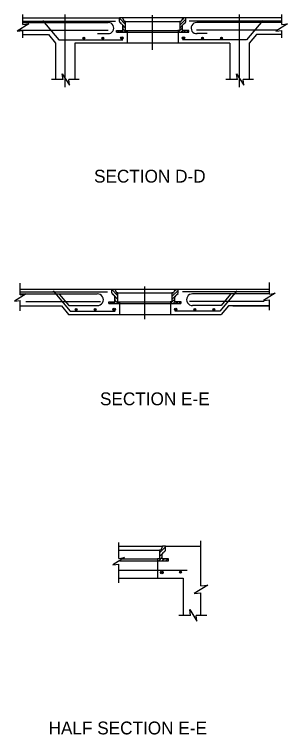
# Model space of a CAD drawing. Extents: x -851.3 to -792.3, y 474.7 to 534.3.
# Drawn here: x -822.78 to -812.02, y 474.72 to 503.11 of the extents above; entities that cross this region are included whole.
import ezdxf

# ---------------------------------------------------------------- set-up
doc = ezdxf.new("R2010")
doc.units = 0
for name, color, linetype in [('56 Stage 3 Anno', 7, 'Continuous'), ('str_Center-Line-A', 7, 'Continuous'), ('str_Concrete-A', 7, 'Continuous'), ('str_Reinforcement-A', 7, 'Continuous'), ('str_Utilities-A', 7, 'Continuous')]:
    doc.layers.add(name, color=color, linetype=linetype)

msp = doc.modelspace()

# ---------------------------------------------------------------- linework, layer by layer
at = {"layer": 'str_Center-Line-A'}
for p, q in [((-820.773, 500.246), (-820.773, 503.11)), ((-817.332, 501.716), (-817.332, 503.077)), ((-813.908, 500.246), (-813.908, 503.11)), ((-817.636, 491.102), (-817.636, 492.384))]:
    msp.add_line(p, q, dxfattribs=at)
at = {"layer": 'str_Concrete-A'}
for p, q in [((-822.439, 502.707), (-822.439, 503.11)), ((-812.248, 502.707), (-812.248, 503.11)), ((-822.439, 502.979), (-818.64, 502.979)), ((-821.846, 502.79), (-821.812, 502.79)), ((-812.248, 502.979), (-816.024, 502.979)), ((-822.439, 502.183), (-822.439, 502.479)), ((-822.439, 502.322), (-821.438, 502.322)), ((-821.438, 502.322), (-821.152, 501.979)), ((-818.336, 502.408), (-818.336, 501.979)), ((-816.327, 502.408), (-816.327, 501.979)), ((-813.243, 502.322), (-813.529, 501.979)), ((-812.238, 502.322), (-813.243, 502.322)), ((-812.248, 502.183), (-812.248, 502.479)), ((-821.152, 501.979), (-821.152, 500.544)), ((-814.287, 501.979), (-820.394, 501.979)), ((-820.394, 501.979), (-820.394, 500.544)), ((-814.287, 501.979), (-814.287, 500.544)), ((-813.529, 501.979), (-813.529, 500.544)), ((-820.861, 500.543), (-821.312, 500.543)), ((-820.221, 500.543), (-820.633, 500.543)), ((-813.996, 500.543), (-814.447, 500.543)), ((-813.356, 500.543), (-813.768, 500.543)), ((-822.547, 492.06), (-822.547, 492.511)), ((-822.547, 492.282), (-818.944, 492.282)), ((-818.99, 492.282), (-818.945, 492.282)), ((-816.328, 492.282), (-812.736, 492.282)), ((-812.736, 492.088), (-812.736, 492.539)), ((-822.547, 491.419), (-822.547, 491.831)), ((-818.641, 491.712), (-818.641, 491.282)), ((-816.631, 491.712), (-816.631, 491.282)), ((-812.736, 491.448), (-812.736, 491.86)), ((-822.547, 491.625), (-820.926, 491.625)), ((-820.926, 491.625), (-820.641, 491.282)), ((-814.346, 491.625), (-814.631, 491.282)), ((-812.736, 491.625), (-814.346, 491.625)), ((-814.172, 491.625), (-812.742, 491.625)), ((-820.641, 491.282), (-814.631, 491.282)), ((-815.431, 480.624), (-815.431, 482.352)), ((-818.67, 481.668), (-818.67, 482.297)), ((-816.822, 482.147), (-815.431, 482.147)), ((-817.137, 481.576), (-817.137, 480.883)), ((-818.67, 480.704), (-818.67, 481.44)), ((-815.431, 480.578), (-815.431, 481.104)), ((-818.673, 480.883), (-816.137, 480.883)), ((-816.137, 480.883), (-816.137, 479.419)), ((-815.431, 479.83), (-815.431, 480.311)), ((-815.431, 479.419), (-815.431, 480.219)), ((-815.846, 479.418), (-816.297, 479.418)), ((-815.205, 479.418), (-815.617, 479.418))]:
    msp.add_line(p, q, dxfattribs=at)
for points in [[(-822.439, 502.707), (-822.211, 502.736), (-822.668, 502.45), (-822.439, 502.479)], [(-812.248, 502.707), (-812.019, 502.736), (-812.476, 502.45), (-812.248, 502.479)], [(-820.861, 500.543), (-820.89, 500.771), (-820.604, 500.314), (-820.633, 500.543)], [(-813.996, 500.543), (-814.025, 500.771), (-813.739, 500.314), (-813.768, 500.543)], [(-822.547, 492.06), (-822.319, 492.089), (-822.776, 491.803), (-822.547, 491.831)], [(-812.736, 492.088), (-812.507, 492.117), (-812.964, 491.831), (-812.736, 491.86)], [(-818.67, 481.668), (-818.441, 481.697), (-818.899, 481.411), (-818.67, 481.44)], [(-815.431, 480.578), (-815.164, 480.611), (-815.697, 480.278), (-815.431, 480.311)], [(-815.846, 479.418), (-815.874, 479.646), (-815.589, 479.189), (-815.617, 479.418)]]:
    msp.add_lwpolyline(points, dxfattribs=at)
at = {"layer": 'str_Reinforcement-A'}
for p, q in [((-822.439, 502.79), (-819.082, 502.79)), ((-822.433, 502.845), (-818.791, 502.845)), ((-821.667, 502.87), (-821.029, 502.104)), ((-812.248, 502.845), (-815.89, 502.845)), ((-812.248, 502.79), (-815.599, 502.79)), ((-812.996, 502.87), (-813.635, 502.104)), ((-822.588, 502.488), (-819.079, 502.488)), ((-819.502, 502.352), (-819.082, 502.352)), ((-812.415, 502.488), (-815.602, 502.488)), ((-815.18, 502.352), (-815.599, 502.352)), ((-821.029, 502.104), (-818.503, 502.104)), ((-813.635, 502.104), (-816.16, 502.104)), ((-822.547, 492.168), (-819.112, 492.168)), ((-822.547, 492.093), (-819.514, 492.093)), ((-821.256, 492.216), (-820.582, 491.407)), ((-821.009, 492.084), (-820.633, 491.633)), ((-812.745, 492.168), (-816.16, 492.168)), ((-812.736, 492.093), (-815.758, 492.093)), ((-814.016, 492.216), (-814.69, 491.407)), ((-814.263, 492.084), (-814.639, 491.633)), ((-822.327, 491.792), (-819.392, 491.792)), ((-812.945, 491.792), (-815.88, 491.792)), ((-820.633, 491.633), (-819.514, 491.633)), ((-814.639, 491.633), (-815.758, 491.633)), ((-820.582, 491.407), (-818.807, 491.407)), ((-814.69, 491.407), (-816.465, 491.407)), ((-815.97, 481.186), (-818.67, 481.186))]:
    msp.add_line(p, q, dxfattribs=at)
for centre, radius in [((-820.043, 502.171), 0.0395), ((-819.293, 502.171), 0.0395), ((-818.543, 502.179), 0.0494), ((-818.543, 502.179), 0.0434), ((-818.543, 502.179), 0.0375), ((-818.543, 502.179), 0.0316), ((-816.12, 502.179), 0.0494), ((-816.12, 502.179), 0.0434), ((-816.12, 502.179), 0.0375), ((-816.12, 502.179), 0.0316), ((-815.37, 502.171), 0.0395), ((-814.62, 502.171), 0.0395), ((-820.043, 502.171), 0.0348), ((-820.043, 502.171), 0.03), ((-820.043, 502.171), 0.0253), ((-820.043, 502.171), 0.0205), ((-820.043, 502.171), 0.0158), ((-820.043, 502.171), 0.0111), ((-820.043, 502.171), 0.00474), ((-819.293, 502.171), 0.0348), ((-819.293, 502.171), 0.03), ((-819.293, 502.171), 0.0253), ((-819.293, 502.171), 0.0205), ((-819.293, 502.171), 0.0158), ((-819.293, 502.171), 0.0111), ((-819.293, 502.171), 0.00474), ((-818.543, 502.179), 0.0257), ((-818.543, 502.179), 0.0197), ((-818.543, 502.179), 0.0138), ((-818.543, 502.179), 0.00592), ((-816.12, 502.179), 0.0257), ((-816.12, 502.179), 0.0197), ((-816.12, 502.179), 0.0138), ((-816.12, 502.179), 0.00592), ((-815.37, 502.171), 0.0348), ((-815.37, 502.171), 0.03), ((-815.37, 502.171), 0.0253), ((-815.37, 502.171), 0.0205), ((-815.37, 502.171), 0.0158), ((-815.37, 502.171), 0.0111), ((-815.37, 502.171), 0.00474), ((-814.62, 502.171), 0.0348), ((-814.62, 502.171), 0.03), ((-814.62, 502.171), 0.0253), ((-814.62, 502.171), 0.0205), ((-814.62, 502.171), 0.0158), ((-814.62, 502.171), 0.0111), ((-814.62, 502.171), 0.00474), ((-820.348, 491.474), 0.0395), ((-820.348, 491.474), 0.0348), ((-820.348, 491.474), 0.03), ((-820.348, 491.474), 0.0253), ((-820.348, 491.474), 0.0205), ((-820.348, 491.474), 0.0158), ((-820.348, 491.474), 0.0111), ((-820.348, 491.474), 0.00474), ((-819.598, 491.474), 0.0395), ((-819.598, 491.474), 0.0348), ((-819.598, 491.474), 0.03), ((-819.598, 491.474), 0.0253), ((-819.598, 491.474), 0.0205), ((-819.598, 491.474), 0.0158), ((-819.598, 491.474), 0.0111), ((-819.598, 491.474), 0.00474), ((-818.848, 491.483), 0.0494), ((-818.848, 491.483), 0.0434), ((-818.848, 491.483), 0.0375), ((-818.848, 491.483), 0.0316), ((-818.848, 491.483), 0.0257), ((-818.848, 491.483), 0.0197), ((-818.848, 491.483), 0.0138), ((-818.848, 491.483), 0.00592), ((-816.425, 491.483), 0.0494), ((-816.425, 491.483), 0.0434), ((-816.425, 491.483), 0.0375), ((-816.425, 491.483), 0.0316), ((-816.425, 491.483), 0.0257), ((-816.425, 491.483), 0.0197), ((-816.425, 491.483), 0.0138), ((-816.425, 491.483), 0.00592), ((-815.674, 491.474), 0.0395), ((-815.674, 491.474), 0.0348), ((-815.674, 491.474), 0.03), ((-815.674, 491.474), 0.0253), ((-815.674, 491.474), 0.0205), ((-815.674, 491.474), 0.0158), ((-815.674, 491.474), 0.0111), ((-815.674, 491.474), 0.00474), ((-814.924, 491.474), 0.0395), ((-814.924, 491.474), 0.0348), ((-814.924, 491.474), 0.03), ((-814.924, 491.474), 0.0253), ((-814.924, 491.474), 0.0205), ((-814.924, 491.474), 0.0158), ((-814.924, 491.474), 0.0111), ((-814.924, 491.474), 0.00474), ((-816.971, 481.111), 0.0494), ((-816.971, 481.111), 0.0434), ((-816.971, 481.111), 0.0375), ((-816.971, 481.111), 0.0316), ((-816.971, 481.111), 0.0257), ((-816.971, 481.111), 0.0197), ((-816.971, 481.111), 0.0138), ((-816.971, 481.111), 0.00592), ((-816.233, 481.126), 0.0395), ((-816.233, 481.126), 0.0348), ((-816.233, 481.126), 0.03), ((-816.233, 481.126), 0.0253), ((-816.233, 481.126), 0.0205), ((-816.233, 481.126), 0.0158), ((-816.233, 481.126), 0.0111), ((-816.233, 481.126), 0.00474)]:
    msp.add_circle(centre, radius, dxfattribs=at)
for centre, radius, start, end in [((-819.082, 502.571), 0.219, 266.3481, 90), ((-815.599, 502.571), 0.219, 90, 273.6519), ((-819.503, 491.863), 0.23, 267.3748, 92.6164), ((-815.769, 491.863), 0.23, 87.3836, 272.6252)]:
    msp.add_arc(centre, radius, start, end, dxfattribs=at)
at = {"layer": 'str_Utilities-A'}
for p, q in [((-818.64, 502.825), (-818.64, 502.979)), ((-816.024, 502.979), (-818.64, 502.979)), ((-818.397, 502.716), (-818.64, 502.959)), ((-818.57, 502.747), (-818.634, 502.81)), ((-818.522, 502.979), (-818.45, 502.825)), ((-818.45, 502.825), (-816.208, 502.825)), ((-818.397, 502.825), (-818.45, 502.825)), ((-818.45, 502.825), (-818.397, 502.825)), ((-818.397, 502.823), (-818.399, 502.825)), ((-818.397, 502.823), (-818.399, 502.825)), ((-818.397, 502.476), (-818.397, 502.825)), ((-818.397, 502.476), (-818.397, 502.825)), ((-816.267, 502.68), (-816.024, 502.923)), ((-816.208, 502.825), (-816.267, 502.825)), ((-816.267, 502.825), (-816.267, 502.476)), ((-816.267, 502.823), (-816.265, 502.825)), ((-816.141, 502.979), (-816.208, 502.825)), ((-816.177, 502.896), (-816.109, 502.965)), ((-816.093, 502.747), (-816.029, 502.81)), ((-816.024, 502.825), (-816.024, 502.979)), ((-818.397, 502.573), (-818.517, 502.694)), ((-818.512, 502.68), (-818.512, 502.476)), ((-818.512, 502.476), (-818.512, 502.68)), ((-818.375, 502.408), (-818.512, 502.546)), ((-816.324, 502.408), (-816.151, 502.581)), ((-816.267, 502.573), (-816.146, 502.694)), ((-816.151, 502.476), (-816.151, 502.68)), ((-818.752, 502.408), (-818.752, 502.476)), ((-818.752, 502.476), (-818.512, 502.476)), ((-818.752, 502.408), (-818.336, 502.408)), ((-818.752, 502.408), (-818.338, 502.408)), ((-818.661, 502.408), (-818.728, 502.476)), ((-818.329, 502.408), (-818.643, 502.408)), ((-818.329, 502.408), (-818.643, 502.408)), ((-818.518, 502.408), (-818.585, 502.476)), ((-818.397, 502.476), (-818.336, 502.476)), ((-818.397, 502.476), (-816.267, 502.476)), ((-818.338, 502.408), (-818.336, 502.408)), ((-818.336, 502.476), (-818.336, 502.408)), ((-818.335, 502.408), (-816.021, 502.408)), ((-818.327, 502.408), (-818.329, 502.408)), ((-818.327, 502.408), (-818.329, 502.408)), ((-816.267, 502.476), (-816.336, 502.476)), ((-816.336, 502.408), (-816.334, 502.408)), ((-816.336, 502.408), (-815.911, 502.408)), ((-816.327, 502.476), (-816.327, 502.408)), ((-816.217, 502.408), (-816.15, 502.476)), ((-815.911, 502.476), (-816.151, 502.476)), ((-816.15, 502.476), (-816.021, 502.476)), ((-816.146, 502.476), (-816.132, 502.476)), ((-816.146, 502.476), (-816.132, 502.476)), ((-816.11, 502.408), (-816.042, 502.476)), ((-816.002, 502.408), (-815.935, 502.476)), ((-815.911, 502.408), (-815.911, 502.476)), ((-818.944, 492.282), (-816.328, 492.282)), ((-818.944, 492.129), (-818.944, 492.282)), ((-818.944, 492.282), (-818.826, 492.282)), ((-818.826, 492.282), (-818.754, 492.129)), ((-816.446, 492.282), (-816.512, 492.129)), ((-816.482, 492.199), (-816.399, 492.282)), ((-816.328, 492.205), (-816.328, 492.282)), ((-818.701, 492.019), (-818.944, 492.262)), ((-818.875, 492.05), (-818.938, 492.114)), ((-818.701, 491.876), (-818.822, 491.997)), ((-818.754, 492.129), (-816.512, 492.129)), ((-818.701, 492.129), (-818.754, 492.129)), ((-818.754, 492.129), (-818.701, 492.129)), ((-818.701, 492.127), (-818.703, 492.129)), ((-818.701, 492.127), (-818.703, 492.129)), ((-818.701, 491.779), (-818.701, 492.129)), ((-818.701, 491.779), (-818.701, 492.129)), ((-816.571, 491.984), (-816.328, 492.226)), ((-816.512, 492.129), (-816.571, 492.129)), ((-816.571, 492.129), (-816.571, 491.779)), ((-816.571, 492.127), (-816.569, 492.129)), ((-816.571, 491.876), (-816.45, 491.997)), ((-816.397, 492.05), (-816.334, 492.114)), ((-816.328, 492.226), (-816.328, 492.227)), ((-816.328, 492.129), (-816.328, 492.205)), ((-819.057, 491.712), (-819.057, 491.779)), ((-819.057, 491.779), (-818.816, 491.779)), ((-819.057, 491.712), (-818.641, 491.712)), ((-819.057, 491.712), (-818.643, 491.712)), ((-818.965, 491.712), (-819.033, 491.779)), ((-818.634, 491.712), (-818.947, 491.712)), ((-818.634, 491.712), (-818.947, 491.712)), ((-818.822, 491.712), (-818.89, 491.779)), ((-818.816, 491.983), (-818.816, 491.779)), ((-818.816, 491.779), (-818.816, 491.983)), ((-818.679, 491.712), (-818.816, 491.849)), ((-818.701, 491.779), (-818.641, 491.779)), ((-818.701, 491.779), (-816.571, 491.779)), ((-818.642, 491.712), (-818.641, 491.712)), ((-818.641, 491.779), (-818.641, 491.712)), ((-818.639, 491.712), (-816.631, 491.712)), ((-818.632, 491.712), (-818.634, 491.712)), ((-818.632, 491.712), (-818.634, 491.712)), ((-816.571, 491.779), (-816.641, 491.779)), ((-816.64, 491.712), (-816.638, 491.712)), ((-816.631, 491.779), (-816.631, 491.712)), ((-816.631, 491.712), (-816.218, 491.712)), ((-816.629, 491.712), (-816.456, 491.885)), ((-816.521, 491.712), (-816.454, 491.779)), ((-816.456, 491.779), (-816.456, 491.983)), ((-816.215, 491.779), (-816.456, 491.779)), ((-816.454, 491.779), (-816.325, 491.779)), ((-816.45, 491.779), (-816.437, 491.779)), ((-816.45, 491.779), (-816.437, 491.779)), ((-816.414, 491.712), (-816.347, 491.779)), ((-816.307, 491.712), (-816.24, 491.779)), ((-816.215, 491.712), (-816.215, 491.779)), ((-818.67, 482.147), (-816.942, 482.147)), ((-816.942, 482.147), (-817.01, 481.993)), ((-816.824, 482.147), (-816.942, 482.147)), ((-816.942, 482.01), (-816.824, 482.127)), ((-816.824, 481.993), (-816.824, 482.147)), ((-818.67, 481.993), (-817.066, 481.993)), ((-817.067, 481.884), (-816.925, 482.026)), ((-817.01, 481.993), (-817.067, 481.993)), ((-817.01, 481.993), (-817.067, 481.993)), ((-817.067, 481.993), (-817.067, 481.644)), ((-817.067, 481.991), (-817.065, 481.993)), ((-817.067, 481.741), (-816.946, 481.862)), ((-816.952, 481.644), (-816.952, 481.848)), ((-816.893, 481.915), (-816.83, 481.978)), ((-818.634, 481.576), (-817.136, 481.576)), ((-818.527, 481.644), (-817.136, 481.644)), ((-817.067, 481.644), (-817.137, 481.644)), ((-817.137, 481.644), (-817.137, 481.576)), ((-817.137, 481.576), (-816.711, 481.576)), ((-817.136, 481.576), (-817.134, 481.576)), ((-817.134, 481.576), (-816.821, 481.576)), ((-817.089, 481.576), (-816.952, 481.713)), ((-816.711, 481.644), (-816.952, 481.644)), ((-816.95, 481.644), (-816.821, 481.644)), ((-816.946, 481.644), (-816.933, 481.644)), ((-816.946, 481.576), (-816.879, 481.644)), ((-816.803, 481.576), (-816.736, 481.644)), ((-816.711, 481.576), (-816.711, 481.644))]:
    msp.add_line(p, q, dxfattribs=at)
for centre, radius, start, end in [((-818.52, 502.861), 0.125, 196.5595, 249.3438), ((-818.52, 502.861), 0.125, 196.5595, 249.3438), ((-818.52, 502.861), 0.125, 196.5595, 249.3438), ((-818.52, 502.861), 0.125, 196.5595, 249.3438), ((-818.52, 502.861), 0.125, 196.5595, 249.3438), ((-816.143, 502.861), 0.125, 290.6562, 343.4405), ((-818.615, 502.65), 0.107, 16.1993, 61.5464), ((-818.615, 502.65), 0.107, 16.1993, 61.5464), ((-818.615, 502.65), 0.107, 16.1993, 61.5464), ((-818.615, 502.65), 0.107, 16.1993, 61.5464), ((-818.615, 502.65), 0.107, 16.1993, 61.5464), ((-816.048, 502.65), 0.107, 118.4536, 163.8007), ((-818.824, 492.164), 0.125, 196.5595, 249.3438), ((-818.824, 492.164), 0.125, 196.5595, 249.3438), ((-818.824, 492.164), 0.125, 196.5595, 249.3438), ((-818.824, 492.164), 0.125, 196.5595, 249.3438), ((-818.824, 492.164), 0.125, 196.5595, 249.3438), ((-818.919, 491.953), 0.107, 16.1993, 61.5464), ((-818.919, 491.953), 0.107, 16.1993, 61.5464), ((-818.919, 491.953), 0.107, 16.1993, 61.5464), ((-818.919, 491.953), 0.107, 16.1993, 61.5464), ((-818.919, 491.953), 0.107, 16.1993, 61.5464), ((-816.353, 491.953), 0.107, 118.4536, 163.8007), ((-816.448, 492.164), 0.125, 290.6562, 343.4405), ((-816.849, 481.818), 0.107, 118.4536, 163.8007), ((-816.849, 481.818), 0.107, 118.4536, 163.8007), ((-816.944, 482.029), 0.125, 290.6562, 343.4405), ((-816.944, 482.029), 0.125, 290.6562, 343.4405)]:
    msp.add_arc(centre, radius, start, end, dxfattribs=at)

# ---------------------------------------------------------------- texts
at = {"layer": '56 Stage 3 Anno'}
for s, p in [('SECTION D-D', (-819.641, 496.48)), ('SECTION E-E', (-819.406, 487.703)), ('HALF SECTION E-E', (-821.431, 474.728))]:
    msp.add_text(s, height=0.50556, dxfattribs=at).set_placement(p)

doc.saveas('drawing.dxf')
